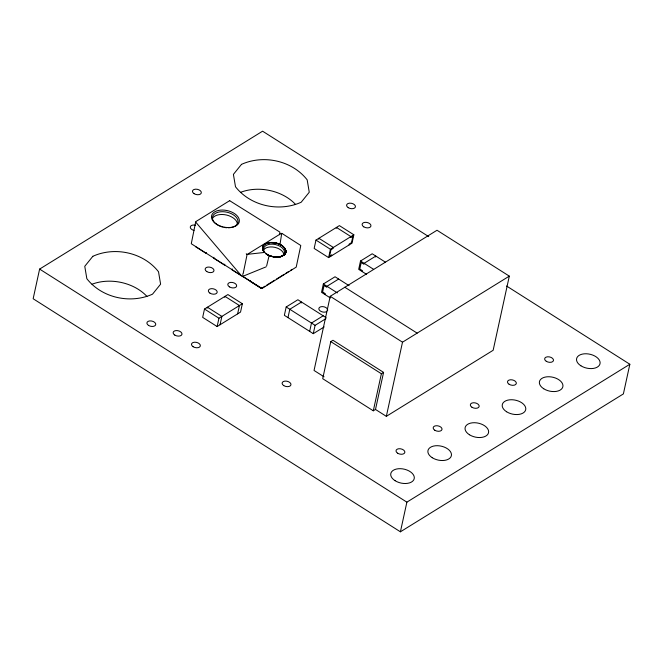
<?xml version="1.0" encoding="UTF-8"?>
<svg xmlns="http://www.w3.org/2000/svg" width="663" height="663" viewBox="0 0 663 663"><rect width="100%" height="100%" fill="white"/><g stroke="black" fill="none" stroke-linecap="round" stroke-linejoin="round"><path stroke-width="0.99" d="M280.018 244.291L275.543 242.782L280.018 244.291L281.709 233.451M428.729 236.625L262.589 131.191L39.614 269.087L33.15 298.748L400.411 531.809L623.386 393.913L629.85 364.252L506.557 286.01M195.693 221.873L191.275 243.735L261.462 288.372L264.976 286.201M206.533 252.586L206.326 253.515L195.486 246.636M213.942 257.294L213.735 258.222L224.583 265.101L224.782 264.172M204.494 309.041L202.671 317.378L217.132 326.552L240.536 312.074L242.36 303.737L227.898 294.563L204.494 309.041L218.947 318.215L242.36 303.737M207.212 308.154L207.42 307.226L221.873 316.4L220.058 324.746M217.132 326.552L218.947 318.215M224.774 297.297L224.972 296.369L239.434 305.544L237.611 313.889M232.191 268.88L231.992 269.8L242.84 276.686L243.039 275.758M281.303 233.359L247.092 254.501L243.072 274.068L242.443 274.184M250.448 280.457L250.249 281.385L261.089 288.272L261.297 287.344M279.612 234.727L279.861 232.091L229.647 200.682M326.08 317.635L297.886 299.742L286.184 306.977L284.361 315.323L313.284 333.671L324.149 326.95M287.982 317.618L289.797 309.273L301.499 302.038L301.3 302.966M315.978 240.089L314.154 248.426L328.616 257.609L352.028 243.13L353.843 234.785L339.381 225.611L315.978 240.089L330.431 249.263L353.843 234.785M318.696 239.202L318.903 238.282L333.365 247.456L333.157 248.385L330.961 249.736L329.552 256.225L331.74 254.865L331.541 255.794M309.671 331.376L311.486 323.038L323.188 315.795M328.616 257.609L330.431 249.263M349.078 285.662L335.047 276.761L323.345 283.996L321.522 292.342L330.348 297.936M313.284 333.671L315.099 325.334L325.972 318.613M336.257 228.345L336.456 227.417L350.918 236.6L350.719 237.52L352.907 236.169L351.498 242.658L349.302 244.009L349.103 244.937M325.143 294.629L325.342 293.709L322.632 291.985L324.05 285.496L326.76 287.22L326.958 286.292L338.66 279.048M375.498 409.452L383.579 372.382L332.975 340.268L330.779 341.619L322.699 378.697L373.302 410.811L375.498 409.452L386.338 416.339L493.148 350.279L509.308 276.131L437.016 230.252L330.215 296.311L314.047 370.46L324.058 376.808M385.369 262.125L372.208 253.772L360.506 261.015L358.691 269.352L366.639 274.399M362.305 271.648L362.504 270.719L359.794 269.004L361.211 262.515L363.921 264.239L364.12 263.31L375.822 256.067L375.623 256.995M373.302 410.811L381.382 373.741L383.579 372.382M386.338 416.339L402.507 342.191L509.308 276.131M400.411 531.809L406.883 502.156L629.85 364.252M266.609 266.037L269.12 255.603L265.44 253.341C270.985 257.716 283.242 259.863 286.026 251.509L285.14 248.559L286.01 252.47L284.17 255.18L286.01 252.47L285.247 248.542L286.026 251.509L285.032 254.186L285.91 251.517C283.723 259.432 272.021 257.866 266.609 254.161C270.836 256.796 276.123 257.816 280.971 256.548L278.286 257.095L282.322 256.175L275.261 257.136L269.12 255.603M262.175 288.372L296.212 267.123L300.795 245.509L281.866 233.359M195.917 221.541L229.721 200.632M266.733 285.115L274.631 280.225M276.388 279.14L284.286 274.25M286.043 273.164L288.678 271.54M290.435 270.454L292.192 269.369M242.882 276.305L266.054 266.866M240.702 192.287C258.611 185.441 282.446 190.405 295.59 204.477M92.049 284.22C109.967 277.366 133.793 282.339 146.946 296.411M248.061 254.261L264.404 252.446L262.623 249.537L263.112 245.791L262.623 249.537L264.404 252.446M261.686 288.322L243.072 276.562M360.506 261.015L373.667 269.36M344.843 287.261L417.143 333.141M323.345 283.996L337.368 292.897M330.215 296.311L402.507 342.191M286.184 306.977L315.099 325.334M330.779 341.619L381.382 373.741M39.614 269.087L406.883 502.156M246.246 253.747L247.092 254.501M195.925 222.362L240.735 274.938M326.71 311.577A4.508 2.685 12.3 0 1 319.45 310.259A4.508 2.685 12.3 0 1 322.409 306.596A4.508 2.685 12.3 0 1 327.646 310.417M194.019 230.409A4.508 2.685 12.3 0 1 190.331 226.779A4.508 2.685 12.3 0 1 195.411 225.221M220.365 226.315A12.978 7.724 12.3 0 1 215.434 213.337A12.978 7.724 12.3 0 1 236.053 217.074A12.978 7.724 12.3 0 1 228.387 227.774M226.928 227.74A12.978 7.724 12.3 0 1 223.953 227.359M222.486 227.019A12.978 7.724 12.3 0 1 221.052 226.572M212.516 218.293A12.978 7.724 12.3 0 1 226.613 215.052A12.978 7.724 12.3 0 1 237.395 224.152M270.612 256.299A10.625 6.315 12.3 0 1 265.175 246.056A10.625 6.315 12.3 0 1 281.502 247.266A10.625 6.315 12.3 0 1 279.405 256.946M277.772 257.211A10.625 6.315 12.3 0 1 274.2 257.145M263.518 250.034A10.625 6.315 12.3 0 1 275.046 247.382A10.625 6.315 12.3 0 1 283.872 254.824M285.72 250.573L285.678 252.462L284.941 248.633L285.72 250.573M263.211 245.849L262.548 247.622L263.211 245.849C265.805 242.592 270.106 242.21 273.968 242.517L267.985 242.782L264.562 244.282L267.985 242.782L270.885 242.476L265.631 243.744A21.34 9.29 -9.4 0 0 263.211 245.849M92.845 256.299L84.765 266.302L86.845 278.709C101.92 297.977 130.412 304.176 152.523 294.173L160.603 284.17L158.523 271.764C143.448 252.495 114.956 246.288 92.845 256.299M241.489 164.366L233.409 174.377L235.498 186.775C250.564 206.044 279.065 212.251 301.176 202.24L309.256 192.237L307.168 179.839C292.101 160.57 263.601 154.363 241.489 164.366M273.96 242.699L270.902 242.567L278.551 243.752L273.96 242.699M281.203 245.136L278.51 243.835L282.446 245.857L285.04 248.592L282.446 245.857L279.96 244.357L281.203 245.136M284.253 247.689L282.372 245.923L284.253 247.689M264.487 252.446L263.112 250.539L264.487 252.446M262.813 249.595L262.647 247.68L262.813 249.595M229.431 286.88A4.508 2.685 12.3 0 0 236.616 286.184A4.508 2.685 12.3 0 0 230.633 282.388A4.508 2.685 12.3 0 0 229.431 286.88M209.972 293.154A4.508 2.685 12.3 0 0 217.157 292.466A4.508 2.685 12.3 0 0 211.182 288.67A4.508 2.685 12.3 0 0 209.972 293.154M471.957 407.256A4.508 2.685 12.3 0 0 479.142 406.56A4.508 2.685 12.3 0 0 473.158 402.764A4.508 2.685 12.3 0 0 471.957 407.256M546.279 361.294A4.508 2.685 12.3 0 0 553.464 360.597A4.508 2.685 12.3 0 0 547.481 356.802A4.508 2.685 12.3 0 0 546.279 361.294M509.118 384.275A4.508 2.685 12.3 0 0 516.303 383.579A4.508 2.685 12.3 0 0 510.319 379.783A4.508 2.685 12.3 0 0 509.118 384.275M397.634 453.219A4.508 2.685 12.3 0 0 404.82 452.522A4.508 2.685 12.3 0 0 398.836 448.735A4.508 2.685 12.3 0 0 397.634 453.219M434.795 430.237A4.508 2.685 12.3 0 0 441.981 429.541A4.508 2.685 12.3 0 0 435.997 425.745A4.508 2.685 12.3 0 0 434.795 430.237M283.739 385.601A4.508 2.685 12.3 0 0 290.924 384.905A4.508 2.685 12.3 0 0 284.941 381.109A4.508 2.685 12.3 0 0 283.739 385.601M194.102 193.679A4.508 2.685 12.3 0 0 201.287 192.983A4.508 2.685 12.3 0 0 195.303 189.187A4.508 2.685 12.3 0 0 194.102 193.679M348.224 207.66A4.508 2.685 12.3 0 0 355.401 206.964A4.508 2.685 12.3 0 0 349.426 203.168A4.508 2.685 12.3 0 0 348.224 207.66M148.529 325.409A4.508 2.685 12.3 0 0 155.714 324.713A4.508 2.685 12.3 0 0 149.73 320.917A4.508 2.685 12.3 0 0 148.529 325.409M206.773 271.565A4.508 2.685 12.3 0 0 213.95 270.869A4.508 2.685 12.3 0 0 207.975 267.073A4.508 2.685 12.3 0 0 206.773 271.565M174.767 335.072A4.508 2.685 12.3 0 0 181.944 334.376A4.508 2.685 12.3 0 0 175.968 330.58A4.508 2.685 12.3 0 0 174.767 335.072M193.124 346.724A4.508 2.685 12.3 0 0 200.309 346.028A4.508 2.685 12.3 0 0 194.325 342.232A4.508 2.685 12.3 0 0 193.124 346.724M363.738 226.821A4.508 2.685 12.3 0 0 370.924 226.124A4.508 2.685 12.3 0 0 364.94 222.337A4.508 2.685 12.3 0 0 363.738 226.821M395.073 480.692A11.992 7.136 12.3 0 0 414.176 478.843A11.992 7.136 12.3 0 0 398.272 468.749A11.992 7.136 12.3 0 0 395.073 480.692M432.235 457.71A11.992 7.136 12.3 0 0 451.337 455.862A11.992 7.136 12.3 0 0 435.434 445.768A11.992 7.136 12.3 0 0 432.235 457.71M469.396 434.729A11.992 7.136 12.3 0 0 488.498 432.873A11.992 7.136 12.3 0 0 472.595 422.787A11.992 7.136 12.3 0 0 469.396 434.729M506.557 411.74A11.992 7.136 12.3 0 0 525.66 409.891A11.992 7.136 12.3 0 0 509.756 399.806A11.992 7.136 12.3 0 0 506.557 411.74M543.718 388.758A11.992 7.136 12.3 0 0 562.821 386.91A11.992 7.136 12.3 0 0 546.917 376.816A11.992 7.136 12.3 0 0 543.718 388.758M580.879 365.777A11.992 7.136 12.3 0 0 599.982 363.929A11.992 7.136 12.3 0 0 584.078 353.835A11.992 7.136 12.3 0 0 580.879 365.777M216.644 224.243A14.163 8.42 12.3 0 0 239.202 222.055A14.163 8.42 12.3 0 0 220.414 210.138A14.163 8.42 12.3 0 0 216.644 224.243"/></g></svg>
